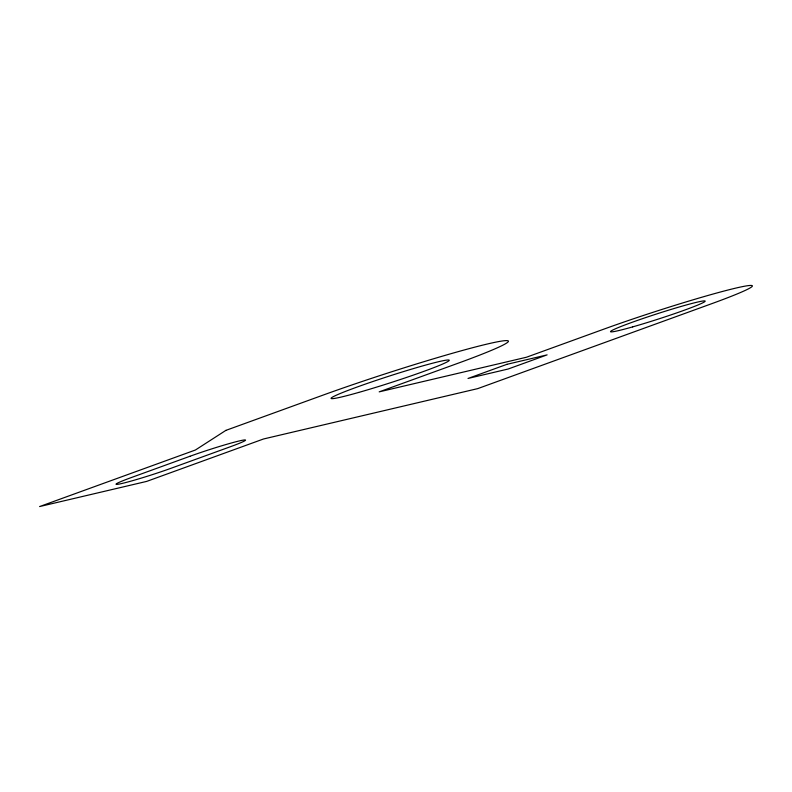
<?xml version="1.0" encoding="UTF-8"?>
<svg xmlns="http://www.w3.org/2000/svg" width="792" height="792" viewBox="0 0 792 792"><rect width="100%" height="100%" fill="white"/><g stroke="black" fill="none" stroke-linecap="round" stroke-linejoin="round"><path stroke-width="1.19" d="M225.898 430.373L195.406 450.014L39.6 506.563L146.688 481.397L263.548 438.976L477.715 388.625L711.434 303.791A99.327 5.376 -17.9 0 0 735.788 288.1A99.327 5.376 -17.9 0 0 604.346 328.967L526.442 357.242L379.19 391.862L457.103 363.587A124.156 6.712 -17.9 0 0 487.545 343.966A124.156 6.712 -17.9 0 0 323.235 395.05L225.898 430.373M189.922 456.281L131.492 477.487A37.244 2.01 -17.9 0 0 122.354 483.377A37.244 2.01 -17.9 0 0 171.646 468.052L230.076 446.846A37.244 2.01 -17.9 0 0 239.214 440.956A37.244 2.01 -17.9 0 0 189.922 456.281M506.959 364.32L468.013 378.457L508.167 369.013L547.123 354.875L506.959 364.32M632.62 326.898A49.658 2.683 -17.9 0 0 705.118 301.287A49.658 2.683 -17.9 0 0 635.927 320.948A49.658 2.683 -17.9 0 0 632.62 326.898M358.588 392.466A62.073 3.356 -17.9 0 0 449.203 360.449A62.073 3.356 -17.9 0 0 362.726 385.031A62.073 3.356 -17.9 0 0 358.588 392.466"/></g></svg>
